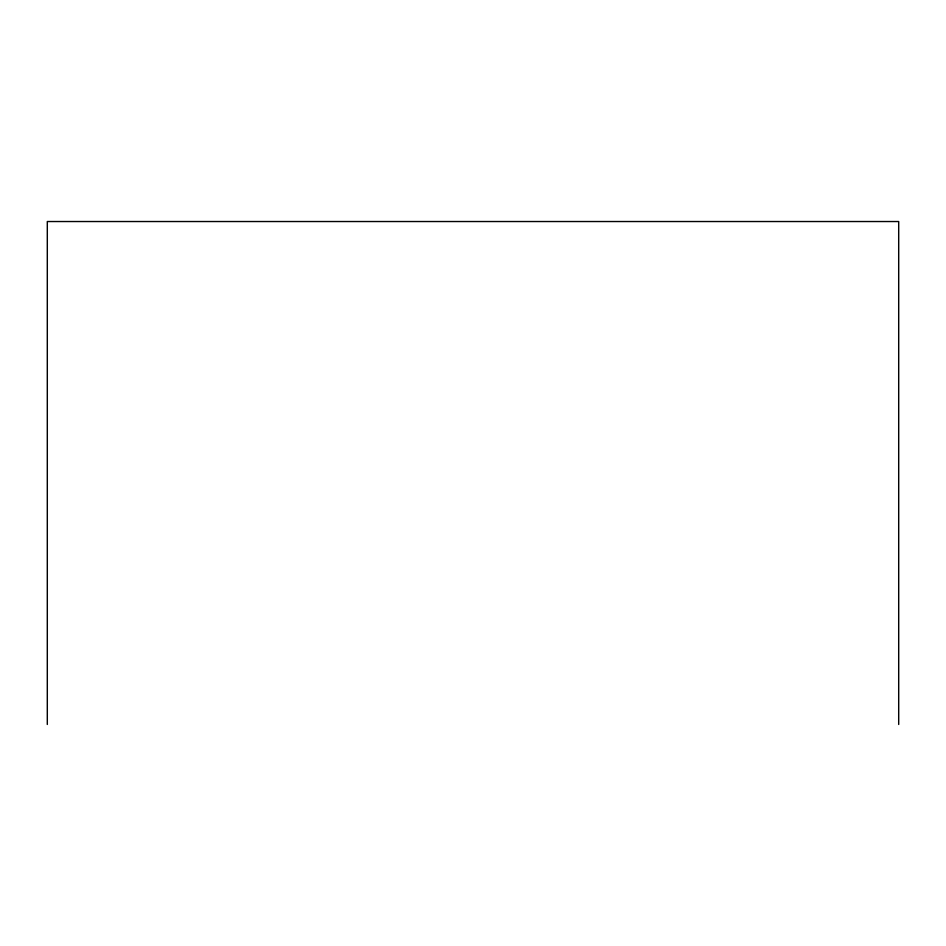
<?xml version="1.0" encoding="UTF-8"?>
<svg xmlns="http://www.w3.org/2000/svg" width="946" height="946" viewBox="0 0 946 946"><rect width="100%" height="100%" fill="white"/><g stroke="black" fill="none" stroke-linecap="round" stroke-linejoin="round"><path stroke-width="1.42" d="M898.7 724.47L898.7 221.53L47.3 221.53L47.3 724.47"/></g></svg>
